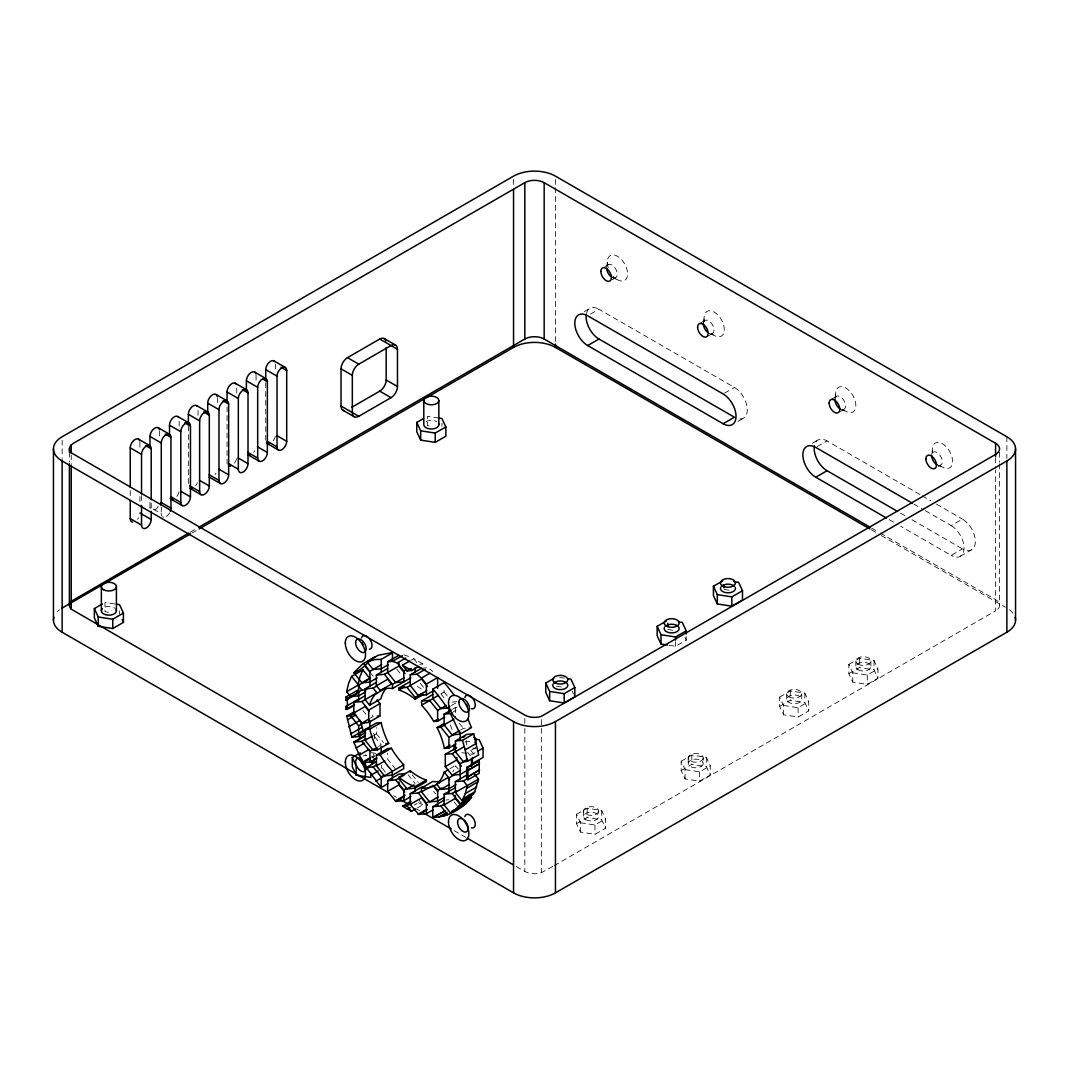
<?xml version="1.0" encoding="UTF-8"?>
<svg xmlns="http://www.w3.org/2000/svg" width="1069" height="1069" viewBox="0 0 1069 1069"><rect width="100%" height="100%" fill="white"/><g stroke="black" fill="none" stroke-linecap="round" stroke-linejoin="round"><path stroke-width="0.75" stroke-dasharray="5 3.75" d="M606.804 266.595L607.299 262.132M703.375 323.88L704.057 317.934M931.66 455.554L932.342 449.608M834.929 399.753L835.624 393.833M458.32 769.052L455.381 765.885A54.719 31.589 60 0 1 452.909 771.698M604.72 266.649L608.194 264.631M612.243 279.677L615.731 277.659M190.229 532.215L197.444 528.046M191.926 533.097L197.698 529.77M584.222 311.6L589.861 308.353M590.529 314.139L598.987 309.248L734.416 387.432A18.24 10.53 60 0 1 747.191 407.77A18.24 10.53 60 0 1 737.744 418.647M700.289 323.105L704.925 320.433M706.649 336.802L712.462 333.461M724.541 393.138L734.416 387.432M737.891 421.386L743.53 418.126M831.842 398.991L836.492 396.305M839.379 412.019L844.016 409.347M410.884 660.335L413.716 658.704L422.91 663.996L420.077 665.626M812.28 443.274L817.919 440.014M817.17 446.615L827.045 440.922L920.69 494.987M370.328 718.168L373.148 716.537L370.128 712.769M441.27 693.687L444.089 692.057L444.089 687.327M373.562 735.392L376.382 733.762L376.382 727.615M378.399 746.483L381.219 744.852L373.148 734.831M451.345 705.593L456.984 702.346M452.548 709.241L455.367 707.611L458.534 707.331M371.371 757.026L374.203 755.395L372.747 752.656M371.852 757.814L374.671 756.184M451.826 712.756L458.882 708.68M460.619 730.02L463.438 728.39L471.496 727.588M938.422 466.472L940.747 465.135M475.09 752.723L472.431 754.26L459.51 752.255M449.835 768.771L455.474 765.524M669.1 645.288L675.568 646.291L686.204 640.144L686.204 635.494M414.331 805.091L417.151 803.46M417.097 808.084L422.736 804.823L418.3 799.291M925.246 510.648L951.183 525.614L962.461 519.106A18.24 10.53 60 0 1 975.356 541.435A18.24 10.53 60 0 1 962.461 548.891L951.183 555.399L900.753 526.295M960.296 556.308L971.587 549.787M576.525 814.364L587.162 808.217L601.7 810.462L605.602 818.854L605.602 828.168L594.952 834.301L580.427 832.056L576.525 823.664L576.525 814.364L580.427 822.756L580.427 832.056M779.662 697.082L790.298 690.935L804.837 693.18L808.725 701.571L808.725 710.885L798.089 717.032L783.55 714.773L779.662 706.382L779.662 697.082L783.55 705.473L783.55 714.773M681.18 761.222L691.817 755.088L706.355 757.333L710.257 765.725L710.257 775.025L699.607 781.172L685.082 778.927L681.18 770.535L681.18 761.222L685.082 769.613L685.082 778.927M848.853 664.424L859.489 658.277L874.028 660.535L877.916 668.927L877.916 678.227L867.28 684.374L852.741 682.129L848.853 673.737L848.853 664.424L852.741 672.815L852.741 682.129M576.525 823.664L587.162 817.518L601.7 819.776L605.602 828.168M779.662 706.382L790.298 700.248L804.837 702.493L808.725 710.885M681.18 770.535L691.817 764.388L706.355 766.633L710.257 775.025M848.853 673.737L859.489 667.591L874.028 669.835L877.916 678.227M580.427 822.756L594.952 825.001L605.602 818.854M783.55 705.473L798.089 707.718L808.725 701.571M685.082 769.613L699.607 771.871L710.257 765.725M852.741 672.815L867.28 675.06L877.916 668.927M552.82 866.451L541.342 872.705A13.683 7.897 0 0 1 524.826 871.449L516.18 866.451M554.263 865.623L995.586 610.827L995.586 469.892M419.836 664.277L422.91 663.996M421.52 668.272L428.068 667.697L432.771 671.532M452.147 702.079L456.837 701.665M445.706 800.053L448.927 799.772M438.731 418.032L427.426 416.282L427.426 425.582L432.277 426.331M724.06 589.407L730.528 590.409M667.778 629.507L674.232 630.51M114.677 603.932L104.989 602.435L104.989 611.735L111.443 612.737M559.635 677.399L564.472 678.147M556.401 686.204L561.252 686.953M472.712 748.033L475.946 748.527M371.01 752.603L375.86 753.364M403.788 654.816L408.545 656.433L410.402 658.758M840.261 408.973L845.739 411.338M708.694 333.087L714.186 335.466M936.979 464.761L942.47 467.14M611.962 277.299L617.454 279.704M418.554 802.645L422.736 804.823M922.119 495.816L930.765 500.8M936.538 504.127L962.461 519.106M913.728 503.993L923.803 509.819M900.512 513.12L906.271 516.447M912.044 519.775L962.461 548.891M889.234 519.641L893.55 522.126M871.556 528.046L878.771 532.215M880.201 533.043L995.586 599.656A13.683 7.897 0 0 1 995.586 610.827M871.302 529.77L879.961 534.754M881.39 535.596L1005.421 607.205M149.994 502.27L149.994 507.214L161.272 513.721A6.842 3.955 -60 0 0 161.927 516.14M393.592 795.67L396.465 797.34M416.656 808.992L419.542 810.663M454.165 830.64L465.696 837.308M444.089 692.057L448.125 697.068M413.716 658.704L418.3 664.41M440.869 693.861L445.907 700.128M459.403 723.379L463.438 728.39M420.304 683.345L425.342 689.612M470.694 750.224L474.716 755.235M467.46 752.175L470.494 755.943M396.733 669.06L401.77 675.327M454.125 801.937L457.078 805.612M433.613 791.461L435.631 793.973M362.872 710.511L365.892 714.279M412.246 774.865L418.3 782.388M376.382 733.762L383.437 742.527M408.011 774.664L415.066 783.443M395.717 769.346L387.659 759.324L387.659 753.177M371.143 673.751L373.148 676.263M385.254 772.179L380.778 765.925M684.908 637.351L686.204 640.144M572.236 691.255L573.532 694.048M1006.864 436.767L1006.864 458.387M999.595 452.2L999.595 462.169M999.595 463.839L999.595 605.241M995.586 457.773L995.586 468.235M874.028 660.535L874.028 669.835M870.914 661.083L870.914 666.668M867.28 675.06L867.28 684.374M859.489 658.277L859.489 667.591M855.855 661.083L855.855 666.668M804.837 693.18L804.837 702.493M801.723 693.741L801.723 699.326A7.523 4.343 0 0 1 790.432 703.095A7.523 4.343 0 0 1 790.432 695.572A7.523 4.343 0 0 1 801.723 699.326M798.089 707.718L798.089 717.032M790.298 690.935L790.298 700.248M786.677 693.741L786.677 699.326M706.355 757.333L706.355 766.633M703.242 757.894A7.523 4.343 0 0 1 691.95 761.649A7.523 4.343 0 0 1 691.95 754.126A7.523 4.343 0 0 1 703.242 757.894L703.242 763.48A7.523 4.343 0 0 1 691.95 767.235A7.523 4.343 0 0 1 691.95 759.712A7.523 4.343 0 0 1 703.242 763.48M699.607 771.871L699.607 781.172M691.817 755.088L691.817 764.388M688.195 757.894L688.195 763.48M675.568 641.641L675.568 646.291M601.7 810.462L601.7 819.776M598.587 811.024A7.523 4.343 0 0 1 587.295 814.778A7.523 4.343 0 0 1 587.295 807.255A7.523 4.343 0 0 1 598.587 811.024L598.587 816.609M594.952 825.001L594.952 834.301M587.162 808.217L587.162 817.518M583.54 811.024L583.54 816.609M555.452 179.472L555.452 186.126M555.452 187.783L555.452 342.427M541.342 719.651L541.342 872.705M524.826 718.395L524.826 726.72M524.826 728.377L524.826 871.449M513.548 179.472L513.548 186.126M466.659 740.603L466.659 745.213M455.367 707.611L455.367 716.831M441.965 423.177L441.965 426.277M381.366 765.097L381.366 768.21M374.364 735.552L374.364 738.773M275.414 364.048L275.414 370.636M265.74 382.796L265.74 440.375M256.066 375.219L256.066 383.45M236.717 388.034L236.717 392.978M227.056 406.781L227.056 462.717A6.842 3.955 -60 0 0 227.216 464.066M217.381 397.561L217.381 405.792M198.032 410.376L198.032 415.306M188.358 425.836L188.358 485.059A6.842 3.955 -60 0 0 188.518 486.408M179.178 421.266L179.178 426.197M161.272 507.147L161.272 513.721M159.655 430.887L159.655 439.105M151.21 503.085L151.21 509.659M141.536 495.508L141.536 503.74M139.919 442.285L139.919 450.503M139.919 496.564L139.919 503.152M130.244 490.631L130.244 497.219M119.528 610.893L119.528 613.994M71.249 454.9L71.249 464.467M69.405 452.2L69.405 462.169M62.136 440.094L62.136 458.387M57.419 611.575A29.638 17.117 0 0 1 59.57 609.718M1009.43 609.718A29.638 17.117 0 0 1 1013.973 614.635M275.254 436.339A6.842 3.955 -60 0 1 272.996 441.029M158.239 506.385A6.842 3.955 -60 0 1 153.575 510.528M150.154 508.563A6.842 3.955 -60 0 1 149.994 507.214M254.649 450.73A6.842 3.955 -60 0 1 253.647 452.2M236.556 458.668A6.842 3.955 -60 0 1 234.298 463.371M215.965 473.073A6.842 3.955 -60 0 1 214.963 474.529M197.377 482.64A6.842 3.955 -60 0 1 195.614 485.7M179.004 491.9A6.842 3.955 -60 0 1 176.759 496.591M138.502 517.784A6.842 3.955 -60 0 1 137.5 519.253M425.996 421.6A7.523 4.343 0 0 1 436.646 421.6M373.348 733.374A7.523 4.343 0 0 1 374.097 736.675M363.072 755.983A7.523 4.343 0 0 1 366.827 755.409M372.159 756.678A7.523 4.343 0 0 1 373.348 757.574M105.123 607.058A7.523 4.343 0 0 1 115.399 608.649M365.331 754.808A7.523 4.343 60 0 1 366.707 755.395M417.298 686.512A54.719 31.589 60 0 1 421.346 688.984M450.196 724.889A54.719 31.589 60 0 1 453.229 732.706M475.799 746.99A7.523 4.343 0 0 1 468.543 750.211M464.774 742.1A7.523 4.343 0 0 1 472.298 742.1M932.689 452.842A14.311 8.258 60 0 1 942.177 443.608A14.311 8.258 60 0 1 952.372 463.545A14.311 8.258 60 0 1 938.181 463.572M835.971 397.053A14.298 8.258 60 0 1 845.432 387.82A14.298 8.258 60 0 1 855.641 407.73A14.298 8.258 60 0 1 841.463 407.783M932.382 452.882A7.523 4.343 60 0 1 941.201 457.318A7.523 4.343 60 0 1 938.368 465.349M835.116 398.269A7.523 4.343 60 0 1 844.016 400.648A7.523 4.343 60 0 1 841.637 409.561M704.404 321.168A14.311 8.271 60 0 1 713.878 311.921A14.311 8.271 60 0 1 724.087 331.858A14.311 8.271 60 0 1 709.896 331.898M703.549 322.384A7.523 4.343 60 0 1 712.448 324.762A7.523 4.343 60 0 1 710.07 333.675M608.248 267.638A14.351 8.285 60 0 1 615.971 255.531A14.351 8.285 60 0 1 627.49 275.481A14.351 8.285 60 0 1 613.152 276.136M607.352 265.419A7.523 4.343 60 0 1 616.185 269.842A7.523 4.343 60 0 1 613.339 277.873M169.53 512.906A6.842 3.955 -60 0 1 164.853 517.049M163.691 517.169A6.842 3.955 -60 0 1 162.688 516.861M951.183 525.614A18.24 10.53 60 0 1 964.078 547.956A18.24 10.53 60 0 1 951.183 555.399M586.534 313.097A18.24 10.53 60 0 1 598.987 309.248M815.874 441.911A18.24 10.53 60 0 1 827.045 440.922M858.06 664.156A7.523 4.343 0 0 0 870.647 662.205A7.523 4.343 0 0 0 861.44 656.887A7.523 4.343 0 0 0 858.06 664.156M858.06 669.742A7.523 4.343 0 0 0 870.647 667.791A7.523 4.343 0 0 0 861.44 662.473A7.523 4.343 0 0 0 858.06 669.742M585.745 819.682A7.523 4.343 0 0 0 598.333 817.732A7.523 4.343 0 0 0 589.113 812.413A7.523 4.343 0 0 0 585.745 819.682M788.882 696.814A7.523 4.343 0 0 0 801.469 694.863A7.523 4.343 0 0 0 792.249 689.545A7.523 4.343 0 0 0 788.882 696.814"/><path stroke-width="1.5" d="M354.414 705.233L347.358 709.295L346.049 709.415L345.822 706.422M357.099 699.995L345.822 706.515M462.129 800.801L465.349 793.519L467.233 785.648L463.438 780.931L455.367 781.653L455.367 792.396L462.129 800.801L473.42 794.28L474.73 791.862L478.511 779.127L474.716 774.41M467.968 779.795L467.968 767.315L479.259 760.794L479.246 773.288L467.968 779.795L466.659 778.179L466.659 767.435L479.259 760.794M357.327 690.4L357.086 693.634L345.795 700.155L346.049 696.921L357.327 690.4L358.649 692.031M353.812 702.28L361.87 701.558L368.725 710.097L368.725 722.444L361.87 723.045L353.812 713.023L353.812 702.28L365.09 695.759M377.076 699.914L380.016 703.576L380.003 715.923L368.725 722.444M467.26 770.388L460.204 774.45L452.147 775.172L445.265 766.62L445.332 754.286L456.61 747.779M461.474 766.219L456.557 760.099L456.864 757.547M365.692 691.817L358.649 695.879L350.579 696.6L346.663 691.723L348.668 683.104L351.594 676.37L362.885 669.849L369.927 678.615L358.649 685.135L358.649 701.251M366.707 689.652L361.87 690.093L357.955 685.216L359.946 676.597L362.885 669.849M376.382 682.343L365.09 688.864L365.09 699.607L369.647 705.273L369.914 704.137A54.719 31.589 60 0 1 375.139 694.543L385.415 687.968M448.419 769.586L444.103 772.393A54.719 31.589 60 0 1 438.878 782L436.606 784.098L440.869 789.39L448.927 788.668L455.982 784.606M353.812 672.695L362.551 664.023L374.898 656.941C367.348 661.751 362.925 669.956 353.812 672.695L361.87 682.784L369.927 682.062L376.983 677.987M455.367 787.666L444.089 794.187L444.089 804.93L450.624 813.055C458.013 808.164 462.476 800.173 471.496 797.421L469.478 794.467M444.089 800.2L432.798 806.707L432.798 817.277C447.684 817.504 462.369 808.819 471.496 797.421M71.249 453.229L71.249 444.918L73.414 443.288L524.826 182.665A13.683 7.897 0 0 1 544.174 182.665L995.586 443.288L995.586 456.597M71.249 601.286L188.799 533.043M387.659 668.526L376.382 675.033L376.382 685.79L380.39 690.467A54.719 31.589 60 0 1 390.372 688.329L392.497 688.543L410.843 677.746M380.23 690.574L391.682 683.96M439.586 782.602L433.626 786.062A54.719 31.589 60 0 1 423.645 788.214L421.52 788L421.52 791.902L429.578 801.924L437.635 801.216L444.691 797.14M344.258 410.643A9.113 5.265 -60 0 1 341.038 406.046L341.038 368.818A9.113 5.265 -60 0 1 347.492 357.647L379.736 339.033A9.113 5.265 -60 0 1 385.962 340.958M358.77 416.295A9.113 5.265 -60 0 1 352.329 412.567L352.329 375.339A9.113 5.265 -60 0 1 358.77 364.168L391.013 345.554A9.113 5.265 -60 0 1 397.468 349.269L397.468 386.51A9.113 5.265 -60 0 1 391.013 397.681L358.77 416.295L341.038 406.046M351.688 407.342L379.736 391.16A9.113 5.265 -60 0 0 386.176 379.989L386.176 347.612M198.887 527.217L524.826 339.033A13.683 7.897 0 0 1 544.174 339.033L870.113 527.217M62.136 608.034L190.482 533.925M199.141 528.928L513.548 347.412A29.638 17.117 0 0 1 555.452 347.412L869.859 528.928M116.294 604.185L119.528 604.68L123.416 613.072L123.416 622.385L112.779 628.519L98.241 626.274L94.353 617.882L94.353 608.582L102.33 603.972M438.731 418.032L441.965 418.527L445.853 426.919L445.853 436.219L435.217 442.366L420.678 440.121L416.79 431.729L416.79 422.415L423.431 418.58M94.353 608.582L98.241 616.973L112.779 619.218L123.416 613.072M416.79 422.415L420.678 430.807L435.217 433.065L445.853 426.919M587.696 345.554L598.987 339.033L734.416 417.217L723.125 423.738L587.696 345.554A18.24 10.53 60 0 1 574.801 323.212A18.24 10.53 60 0 1 587.696 315.769L723.125 393.953A18.24 10.53 60 0 1 736.02 416.295A18.24 10.53 60 0 1 723.125 423.738M388.261 664.718L381.219 668.793L373.148 669.501L366.921 661.764L378.212 655.244L391.481 652.758L392.497 652.838L392.497 660.695M366.921 661.764L375.366 659.52L381.219 659.359L392.497 652.838M369.927 686.298L369.927 671.319L381.62 664.624M387.659 661.764L392.51 661.337L397.254 662.954L403.788 671.065L403.788 681.822L395.717 682.543L387.659 672.508L387.659 661.764L398.951 655.244M392.51 661.337L402.385 655.631M361.87 682.784L370.328 677.893M346.663 691.723L357.955 685.216M397.254 662.954L405.726 658.063M376.382 675.033L384.439 674.325L398.951 666L398.951 662.927M418.674 666.441L411.618 670.517L407.008 670.931L402.425 665.225L409.48 661.15M347.358 709.295L347.358 698.551L361.87 690.093M345.795 700.061L357.086 693.54M376.382 685.79L387.659 679.269L391.508 684.066M365.09 688.864L373.148 688.142L377.384 685.697M403.788 671.065L406.608 669.448M407.008 670.931L411.244 668.486M346.049 709.415L354.52 704.524M361.87 701.558L376.382 693.086M392.497 688.543L392.497 684.347L404.189 677.652M433.413 690.774L426.357 694.85L418.3 695.572L410.229 685.536L410.229 674.793L421.52 668.272M410.229 674.793L416.776 674.205L425.235 669.328M365.692 732.479L358.649 736.554L351.888 737.156L346.784 716.11L353.839 712.048M353.812 713.023L365.09 706.502L369.126 711.526M346.784 716.11L350.579 715.776L354.814 713.33M423.538 694.382L415.066 699.273L414.077 698.418A54.719 31.589 60 0 0 401.984 691.068L398.951 689.959L398.951 688.075L410.229 681.554M369.647 705.273L380.938 698.752L381.205 697.629A54.719 31.589 60 0 1 386.417 688.022M398.951 689.959L404.59 686.699M347.345 719.851L355.803 714.974M416.776 674.205L421.493 678.053L429.952 673.163M398.951 688.075L407.008 687.354L421.52 679.029L427.56 686.552M368.725 710.097L380.016 703.576M348.828 726.826L360.106 720.306L363.179 730.635L365.879 730.394M426.357 694.85L426.357 684.107L437.635 677.586L437.635 688.329M361.87 723.045L368.925 718.983M358.649 736.554L358.649 725.798L365.692 721.735M350.779 733.882L362.07 727.374M415.066 699.273L415.066 697.376L420.718 694.115M418.3 695.572L426.758 690.681M449.929 706.409L447.109 708.039L440.869 708.6L432.798 698.578L432.798 689.117L444.089 682.61L444.637 683.198A86.616 50.002 60 0 1 454.084 695.104M351.888 737.156L363.179 730.635M365.09 729.526L376.382 723.005L381.152 722.591L381.82 725.584A54.719 31.589 60 0 0 387.579 741.205L388.728 743.409L377.437 749.917L373.148 750.304L365.09 740.269L365.09 729.526L369.861 729.098L381.152 722.591M444.691 717.085L437.635 721.161L433.747 721.508L432.157 718.822A54.719 31.589 60 0 0 421.841 705.553L421.52 701.104L432.798 694.583M376.983 758.041L369.927 762.117L363.38 762.705L359.278 755.048L353.812 742.06L365.09 735.539M353.812 742.527L365.09 736.02M912.285 503.165L815.754 447.43A18.24 10.53 60 0 0 802.859 454.873A18.24 10.53 60 0 0 815.754 477.215L827.045 470.707L897.639 511.463M421.52 705.246L438.45 695.318M353.812 742.06L361.87 741.338L366.106 738.893M365.09 740.269L372.146 736.207M356.03 748.059L364.489 743.169M370.729 772.793L370.729 777.457L356.191 775.199L352.302 766.807L352.302 757.507L360.28 752.897M359.278 755.048L369.152 749.356M437.635 721.161L437.635 710.404L446.508 705.34M369.927 762.117L369.927 751.373L374.163 748.928M373.148 750.304L377.384 747.859M467.981 719.263L471.496 727.588L460.204 734.109L452.147 734.911L444.089 724.876L444.089 714.132L451.145 710.057M362.912 761.916L369.968 757.841M433.747 721.508L437.983 719.063M363.38 762.705L370.435 758.629M376.382 755.088L387.659 748.581L391.388 748.247L393.151 751.186A54.719 31.589 60 0 0 403.467 764.455L403.788 768.638L392.497 775.145L384.439 775.867L376.382 765.845L376.382 755.088L380.096 754.754L391.388 748.247M388.261 783.43L381.219 787.506L366.266 767.515L376.141 761.809M455.982 743.93L448.927 748.006L444.37 748.407L443.488 744.438A54.719 31.589 60 0 0 437.715 728.817L437.074 727.575L444.129 723.499M366.908 768.584L369.727 766.954M444.089 724.876L453.964 719.183M437.074 727.575L440.869 727.227L445.092 724.782M366.266 767.515L373.148 766.901L377.384 764.455M376.382 765.845L384.84 760.954M371.21 775.012L378.266 770.936M452.147 734.911L459.202 730.835M448.927 748.006L448.927 737.263L454.566 734.002M381.219 787.506L381.219 776.922L384.038 775.306M384.439 775.867L403.788 764.776M375.82 781.145L382.862 777.069M567.706 678.641L570.94 679.149L574.828 687.541L574.828 696.841L564.191 702.988L549.653 700.743L545.765 692.351L545.765 683.038L553.742 678.427M733.762 581.589L738.599 582.338L742.501 590.729L742.501 600.043L731.851 606.19L717.326 603.932L713.424 595.54L713.424 586.24L722.738 580.868M455.367 740.977L466.659 734.47L473.714 733.842L478.645 754.888L467.353 761.409L463.438 761.756L455.367 751.734L455.367 740.977L462.423 740.349L473.714 733.842M410.843 796.632L403.788 800.708L395.918 801.416L387.659 791.394L387.659 780.651L398.951 774.13L405.392 773.555M444.37 748.407L450.022 745.16M667.497 645.035L661.03 644.046L657.141 635.654L657.141 626.34L666.441 620.969M398.951 777.27L410.229 770.749L411.218 771.591A54.719 31.589 60 0 0 423.324 778.954L426.357 780.063L426.357 781.666L415.066 788.174L407.008 788.895L398.951 778.873L398.951 777.27L399.94 778.112A54.719 31.589 60 0 0 412.033 785.474L415.066 786.57L426.357 780.063M387.659 780.651L395.717 779.929L404.189 775.052M455.367 751.734L463.839 746.843M445.332 754.286L452.147 753.685L456.383 751.24M387.659 791.394L398.951 784.887L398.951 781.813M467.353 761.409L465.189 749.81L476.48 743.289M545.765 683.038L549.653 691.429L564.191 693.674L574.828 687.541M713.424 586.24L717.326 594.631L731.851 596.876L742.501 590.729M403.788 800.708L403.788 789.964L406.608 788.334M445.265 766.62L456.557 760.099M407.008 788.895L414.064 784.82M477.749 751.186L483.068 748.113L479.179 739.721L474.329 738.973M657.141 626.34L661.03 634.732L675.568 636.977L686.204 630.844L682.316 622.452L679.082 621.944M395.289 800.895L405.164 795.189M463.438 761.756L467.661 759.311M460.204 779.087L460.204 763.707L465.857 760.447M395.918 801.416L404.376 796.525M433.413 809.661L426.357 813.736L418.674 814.431L410.229 804.436L410.229 793.679L421.52 787.172L424.74 786.878M421.52 788L432.798 781.479L434.936 781.693A54.719 31.589 60 0 0 438.49 781.519M410.229 793.679L418.3 792.957L421.119 791.327M421.52 791.902L431.395 786.196M436.606 784.098L447.898 777.591L449.595 779.702M452.147 775.172L460.619 770.281M448.927 793.158L448.927 777.925L454.566 774.664M415.694 808.899L411.458 811.331L402.532 806.2L411.004 801.322M402.532 806.2L407.008 805.799L411.244 803.354M410.229 804.436L421.52 797.915L427.44 805.278M555.452 721.588L1006.864 460.966A29.638 17.117 0 0 0 1006.864 436.767L555.452 176.144A29.638 17.117 0 0 0 513.548 176.144L62.136 436.767A29.638 17.117 0 0 0 62.136 460.966L513.548 721.588A29.638 17.117 0 0 0 555.452 721.588L555.452 892.856A29.638 17.117 0 0 1 513.548 892.856L62.136 632.233A29.638 17.117 0 0 1 53.904 617.16M437.635 805.692L437.635 790.459L441.871 788.013M440.869 789.39L449.327 784.512M407.276 809.166L410.095 807.536M455.367 781.653L466.659 775.132M463.438 780.931L467.661 778.486M426.357 813.736L426.357 802.993L429.177 801.362M429.578 801.924L438.049 797.046M444.089 794.187L452.147 793.465L456.383 791.02M455.367 792.396L466.659 785.889M467.233 785.648L478.511 779.127M418.126 814.244L426.678 809.393M418.674 814.431L427.132 809.54M466.792 788.321L478.084 781.706M432.798 806.707L440.869 805.999L443.688 804.369M444.089 804.93L455.367 798.423L455.367 795.349M465.349 793.519L476.64 787.011M463.452 798.369L474.73 791.862M432.798 817.277L445.118 810.836L433.827 817.357M460.204 803.941L471.496 796.98M438.651 817.104L447.123 812.226M458.28 806.587L469.572 800.066M443.234 816.235L447.47 813.79M451.693 811.344L454.512 809.714M455.073 809.888L466.351 803.367M555.452 892.856L1006.864 632.233A29.638 17.117 0 0 0 1015.096 617.16M459.055 808.07L455.942 809.206M462.757 806.093L461.902 806.547L455.367 798.423M447.51 814.725L440.869 805.999M421.52 701.104L429.578 700.382L437.635 710.404M377.263 716.163L380.003 715.923M444.089 714.132L450.423 713.571L460.204 734.109M385.869 743.663L388.728 743.409M466.659 767.435L467.968 767.315M402.425 665.225L411.618 670.517M815.754 477.215L886.348 517.971M384.292 338.579L395.57 345.1M379.736 339.033L397.468 349.269M347.492 357.647L358.77 364.168M386.176 379.989L397.468 386.51M341.038 368.818L352.329 375.339M379.736 391.16L391.013 397.681M273.998 360.921L285.289 367.442M281.053 367.308L286.706 370.569L286.706 441.31A6.842 3.955 -60 0 1 281.869 449.688A6.842 3.955 -60 0 1 277.031 446.895L267.156 441.19M342.922 410.229L354.213 416.736M274.773 361.629A6.842 3.955 -60 0 0 269.321 362.177A6.842 3.955 -60 0 0 265.74 369.633L277.031 376.154L277.031 446.895M254.649 372.092L265.94 378.613M263.121 379.295L267.357 381.74L267.357 452.481A6.842 3.955 -60 0 1 262.52 460.859A6.842 3.955 -60 0 1 257.682 458.067L247.808 452.361M255.905 373.869A6.842 3.955 -60 0 0 250.6 372.84A6.842 3.955 -60 0 0 246.391 380.805L257.682 387.325L257.682 458.067M235.3 383.263L246.592 389.771M242.369 389.651L248.008 392.911L248.008 463.652A6.842 3.955 -60 0 1 243.171 472.03A6.842 3.955 -60 0 1 238.334 469.238L228.459 463.532M236.075 383.971A6.842 3.955 -60 0 0 230.637 384.519A6.842 3.955 -60 0 0 227.056 391.976L238.334 398.496L238.334 469.238M215.965 394.434L227.243 400.942M223.02 400.822L228.659 404.082L228.659 474.823A6.842 3.955 -60 0 1 223.822 483.201A6.842 3.955 -60 0 1 218.985 480.409L209.11 474.703M276.831 435.604L286.706 441.31M217.207 396.211A6.842 3.955 -60 0 0 211.903 395.183A6.842 3.955 -60 0 0 207.707 403.147L218.985 409.668L218.985 480.409M267.156 443.515L278.448 450.022M196.616 405.605L207.894 412.113M203.671 411.993L209.31 415.253L209.31 485.994A6.842 3.955 -60 0 1 204.473 494.359A6.842 3.955 -60 0 1 199.636 491.566L189.774 485.874M257.482 446.775L267.357 452.481M197.377 406.314A6.842 3.955 -60 0 0 191.939 406.848A6.842 3.955 -60 0 0 188.358 414.318L199.636 420.839L199.636 491.566M247.808 454.686L259.099 461.193M177.761 416.482L189.039 423.003M184.817 422.883L190.456 426.13L190.456 496.871A6.842 3.955 -60 0 1 185.618 505.249A6.842 3.955 -60 0 1 180.781 502.457L170.906 496.764M238.133 457.946L248.008 463.652M178.523 417.204A6.842 3.955 -60 0 0 173.084 417.738A6.842 3.955 -60 0 0 169.503 425.208L180.781 431.716L180.781 502.457M158.239 427.747L169.53 434.268M165.307 434.148L170.946 437.395L170.946 508.136A6.842 3.955 -60 0 1 170.305 511.303M218.784 469.117L228.659 474.823M159.495 429.538A6.842 3.955 -60 0 0 154.19 428.509A6.842 3.955 -60 0 0 149.994 436.473L161.272 442.98L161.272 505.503M209.123 477.015L220.401 483.535M138.502 439.145L149.794 445.666M145.571 445.532L151.21 448.793L151.21 499.798M199.435 480.288L209.31 485.994M139.758 440.922A6.842 3.955 -60 0 0 134.453 439.893A6.842 3.955 -60 0 0 130.244 447.858L141.536 454.378L141.536 493.865M201.066 494.706L189.774 488.186A6.842 3.955 -60 0 0 191.939 488.386M180.581 491.179L190.456 496.871M170.92 499.076L182.198 505.597M161.072 502.443L170.946 508.136M139.919 513.026L151.21 519.534A6.842 3.955 -60 0 1 146.373 527.912A6.842 3.955 -60 0 1 141.536 525.12L130.244 518.599L130.244 500.506M389.263 793.171L71.249 609.183A13.683 7.897 0 0 1 69.873 603.197M400.795 799.839L408.011 803.995M423.872 813.162L451.278 828.983M467.14 838.136L513.294 864.781M432.798 689.117L433.346 689.705A86.616 50.002 60 0 1 447.109 708.039M421.493 678.053L426.357 684.107M398.951 666L404.991 673.51M440.869 727.227L448.927 737.263M407.008 687.354L415.066 697.376M452.147 753.685L460.204 763.707M384.439 674.325L392.497 684.347M363.607 663.461L369.927 671.319M444.183 772.032L448.927 777.925M373.148 688.142L376.943 692.859M452.147 793.465L460.204 803.487M351.594 676.37L358.649 685.135M433.947 785.862L437.635 790.459M432.798 785.381L437.836 791.648M346.049 696.921L347.358 698.551M418.3 792.957L426.357 802.993M350.579 715.776L358.649 725.798M395.717 779.929L403.788 789.964M398.951 784.887L404.67 792.009M361.87 741.338L369.927 751.373M407.008 805.799L411.458 811.331M373.148 766.901L381.219 776.922M365.09 666.187L370.128 672.481M380.096 754.754L381.86 757.707A54.719 31.589 60 0 0 392.176 770.976L392.497 779.488M377.437 749.917L376.301 747.712A54.719 31.589 60 0 1 370.529 732.091L369.861 729.098M454.646 745.013L455.955 747.819M352.302 757.507L356.191 765.898L356.191 775.199M122.12 619.579L123.416 622.385M462.423 740.349L465.189 749.81M1015.55 448.873L1015.55 620.127M1006.864 460.966L1006.864 632.233M731.851 596.876L731.851 606.19M724.06 584.743L724.06 587.856M717.326 594.631L717.326 603.932M686.204 630.844L686.204 633.944M675.568 636.977L675.568 640.077M667.778 623.294L667.778 626.407M661.03 634.732L661.03 644.046M564.191 693.674L564.191 702.988M555.452 344.084L555.452 347.412M549.653 691.429L549.653 700.743M544.174 182.665L544.174 339.033M524.826 182.665L524.826 339.033M513.548 189.454L513.548 347.412M513.548 721.588L513.548 892.856M483.068 748.113L483.068 757.427L472.431 763.573L472.431 757.36M471.496 758.723L471.496 766.406M460.204 732.278L460.204 739.948M454.004 745.173L454.004 749.823M448.927 706.97L448.927 713.103M438.838 400.474A7.523 4.343 0 0 1 427.56 404.229A7.523 4.343 0 0 1 427.56 396.706A7.523 4.343 0 0 1 438.838 400.474L438.838 424.674M435.217 433.065L435.217 442.366M423.792 400.474L423.792 424.674A7.523 4.343 0 0 0 432.304 428.976A7.523 4.343 0 0 0 438.584 423.538M420.678 430.807L420.678 440.121M415.066 667.631L415.066 672.227M415.066 786.57L415.066 791.127M410.229 770.749L410.229 772.352M381.219 659.359L381.219 672.481M381.219 746.389L381.219 752.536M369.927 720.827L369.927 726.96M265.74 369.633L265.74 379.508M246.391 380.805L246.391 390.679M227.056 391.976L227.056 401.85M207.707 403.147L207.707 413.022M188.358 414.318L188.358 424.193M169.503 425.208L169.503 435.07M151.21 511.316L151.21 519.534M149.994 436.473L149.994 446.334M141.536 505.383L141.536 525.12M130.244 447.858L130.244 487.344M116.414 586.627L116.414 610.827M112.779 619.218L112.779 628.519M101.355 586.627L101.355 610.827M98.241 616.973L98.241 626.274M71.249 466.124L71.249 609.183M69.405 448.873L69.405 452.2M69.405 463.839L69.405 605.241M62.136 460.044L62.136 632.233M53.45 448.873L53.45 620.127M995.586 443.288A13.683 7.897 0 0 1 995.586 454.445L541.342 716.324A13.683 7.897 0 0 1 524.826 715.067L71.249 452.815A13.683 7.897 0 0 1 71.249 444.918M269.321 443.702A6.842 3.955 -60 0 1 266.395 442.793M249.986 454.873A6.842 3.955 -60 0 1 248.81 454.993M230.637 466.044A6.842 3.955 -60 0 1 228.472 465.843M173.084 499.263A6.842 3.955 -60 0 1 170.145 498.368M132.663 522.046A6.842 3.955 -60 0 1 130.244 518.599M566.811 683.118A7.523 4.343 0 0 1 561.278 689.599A7.523 4.343 0 0 1 553.034 684.16M553.782 683.118A7.523 4.343 0 0 1 565.621 682.222M735.231 587.362A7.523 4.343 0 0 1 727.962 592.827A7.523 4.343 0 0 1 720.693 587.362M721.441 586.32A7.523 4.343 0 0 1 734.483 586.32M374.097 758.629A7.523 4.343 0 0 1 372.159 762.825M364.89 763.947A7.523 4.343 0 0 1 361.509 762.825M360.32 737.717A7.523 4.343 0 0 1 364.89 731.356M116.147 609.704A7.523 4.343 0 0 1 107.902 615.129A7.523 4.343 0 0 1 102.37 608.649M362.939 644.567A7.523 4.343 60 0 1 362.097 642.803M361.563 637.832A7.523 4.343 60 0 1 368.083 637.258M369.366 638.607A7.523 4.343 60 0 1 369.366 649.257M464.828 697.456A7.523 4.343 60 0 1 473.727 699.848A7.523 4.343 60 0 1 471.349 708.747M467.3 705.794A7.523 4.343 60 0 1 466.204 704.19M366.707 767.676A7.523 4.343 60 0 1 361.389 758.469M371.317 761.128A7.523 4.343 60 0 1 372.025 764.616M364.663 762.718A7.523 4.343 60 0 1 363.567 771.738A7.523 4.343 60 0 1 355.763 763.507A7.523 4.343 60 0 1 360.894 758.749M464.828 816.596A7.523 4.343 60 0 1 473.727 818.988A7.523 4.343 60 0 1 471.349 827.887M473.861 737.209A7.523 4.343 0 0 1 475.05 742.461M463.211 737.209A7.523 4.343 0 0 1 464.774 736.514M665.159 626.421A7.523 4.343 0 0 1 677.84 626.1A7.523 4.343 0 0 1 672.976 632.861A7.523 4.343 0 0 1 664.41 627.463M936.979 464.761A7.523 4.343 60 0 1 931.66 455.554M840.261 408.973A7.523 4.343 60 0 1 834.929 399.753M707.317 332.085A7.523 4.343 60 0 1 703.375 323.88M611.962 277.299A7.523 4.343 60 0 1 606.644 268.078M277.031 376.154A6.842 3.955 -60 0 1 281.869 367.776A6.842 3.955 -60 0 1 286.706 370.569M257.682 387.325A6.842 3.955 -60 0 1 262.52 378.947A6.842 3.955 -60 0 1 267.357 381.74M238.334 398.496A6.842 3.955 -60 0 1 243.171 390.118A6.842 3.955 -60 0 1 248.008 392.911M218.985 409.668A6.842 3.955 -60 0 1 223.822 401.289A6.842 3.955 -60 0 1 228.659 404.082M199.636 420.839A6.842 3.955 -60 0 1 204.473 412.46A6.842 3.955 -60 0 1 209.31 415.253M180.781 431.716A6.842 3.955 -60 0 1 185.618 423.337A6.842 3.955 -60 0 1 190.456 426.13M161.272 442.98A6.842 3.955 -60 0 1 166.109 434.602A6.842 3.955 -60 0 1 170.946 437.395M141.536 454.378A6.842 3.955 -60 0 1 146.373 446A6.842 3.955 -60 0 1 151.21 448.793M598.987 339.033A18.24 10.53 60 0 1 586.28 314.219M827.045 470.707A18.24 10.53 60 0 1 814.337 445.893M479.5 769.961L468.222 776.575L479.5 769.961M479.487 763.6L468.195 770.214L479.487 763.694M554.971 682.77A7.523 4.343 0 0 0 567.559 680.833A7.523 4.343 0 0 0 558.352 675.501A7.523 4.343 0 0 0 554.971 682.77M724.194 586.667A7.523 4.343 0 0 0 735.485 582.899A7.523 4.343 0 0 0 724.194 579.144A7.523 4.343 0 0 0 724.194 586.667M103.559 589.7A7.523 4.343 0 0 0 116.147 587.75A7.523 4.343 0 0 0 106.94 582.431A7.523 4.343 0 0 0 103.559 589.7M448.512 702.654A14.378 8.298 60 0 0 463.759 721.628A14.378 8.298 60 0 0 463.759 701.291A14.378 8.298 60 0 0 448.512 702.654M458.842 702.293A7.523 4.343 60 0 0 466.819 712.221A7.523 4.343 60 0 0 466.819 701.585A7.523 4.343 60 0 0 458.842 702.293M345.354 762.237A14.244 8.218 60 0 0 360.453 781.025A14.244 8.218 60 0 0 360.453 760.887A14.244 8.218 60 0 0 345.354 762.237M448.486 821.78A14.431 8.325 60 0 0 463.786 840.822A14.431 8.325 60 0 0 463.786 820.417A14.431 8.325 60 0 0 448.486 821.78M457.559 822.181A7.523 4.343 60 0 0 465.536 832.11A7.523 4.343 60 0 0 465.536 821.473A7.523 4.343 60 0 0 457.559 822.181M666.348 626.073A7.523 4.343 0 0 0 678.935 624.122A7.523 4.343 0 0 0 669.728 618.804A7.523 4.343 0 0 0 666.348 626.073M925.861 458.895A7.523 4.343 60 0 0 933.838 468.823A7.523 4.343 60 0 0 933.838 458.187A7.523 4.343 60 0 0 925.861 458.895M829.13 403.107A7.523 4.343 60 0 0 837.107 413.035A7.523 4.343 60 0 0 837.107 402.385A7.523 4.343 60 0 0 829.13 403.107M697.576 327.221A7.523 4.343 60 0 0 705.553 337.149A7.523 4.343 60 0 0 705.553 326.513A7.523 4.343 60 0 0 697.576 327.221M600.845 271.432A7.523 4.343 60 0 0 608.822 281.361A7.523 4.343 60 0 0 608.822 270.711A7.523 4.343 60 0 0 600.845 271.432M345.3 643.07A14.311 8.258 60 0 0 360.48 661.952A14.311 8.258 60 0 0 360.48 641.707A14.311 8.258 60 0 0 345.3 643.07M355.576 642.669A7.523 4.343 60 0 0 363.567 652.598A7.523 4.343 60 0 0 363.567 641.961A7.523 4.343 60 0 0 355.576 642.669"/></g></svg>
